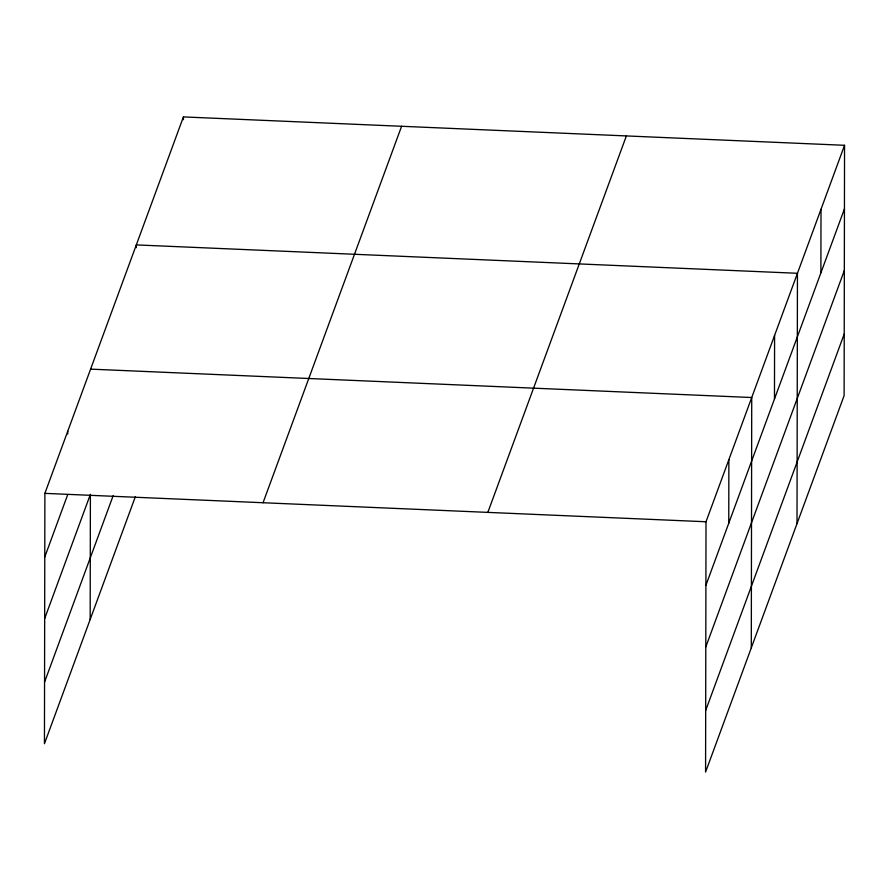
<?xml version="1.0" encoding="UTF-8"?>
<svg xmlns="http://www.w3.org/2000/svg" width="889" height="889" viewBox="0 0 889 889"><rect width="100%" height="100%" fill="white"/><g stroke="black" fill="none" stroke-linecap="round" stroke-linejoin="round"><path stroke-width="1.33" d="M844.55 145.296L706.01 521.754L705.577 772.085L844.117 395.638L844.55 145.296L183.423 116.915L44.883 493.362L44.45 743.704L135.406 496.54M67.742 434.021L67.742 431.254M90.167 619.466L90.389 494.351L44.672 618.577M136.317 247.675L136.317 244.908L797.444 273.29L797.011 523.632M183.423 119.682L183.423 116.915M728.758 523.232L728.869 459.635M751.294 647.859L751.727 397.527L90.6 369.135M774.475 398.994L774.586 335.409M820.891 272.89L821.003 209.293M44.772 556.959L67.631 494.84M44.561 682.074L113.136 495.729M263.055 502.73L401.595 126.282M487.839 512.386L626.378 135.928M705.899 585.34L844.439 208.893M705.799 646.97L844.328 270.512M705.688 710.455L844.217 334.008M44.883 493.362L706.01 521.754"/></g></svg>
